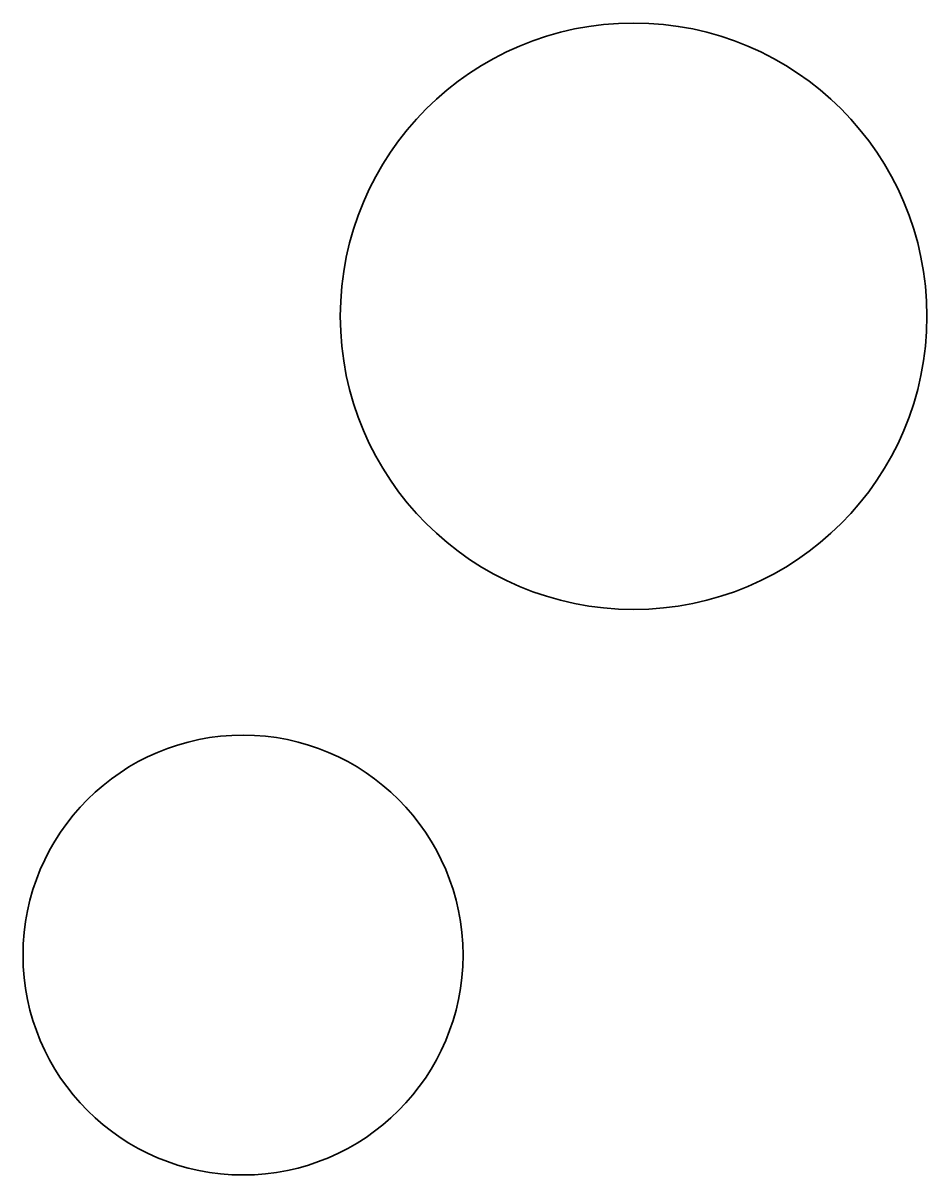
# Model space of a CAD drawing. Header units: inches. Extents: x 40.4 to 102, y -139.2 to -60.6.
import ezdxf

# ---------------------------------------------------------------- set-up
doc = ezdxf.new("R2010")
doc.units = ezdxf.units.IN
doc.header["$MEASUREMENT"] = 0
doc.layers.add('图层 1', color=7, linetype='Continuous')

msp = doc.modelspace()

# ---------------------------------------------------------------- linework, layer by layer
at = {"layer": '图层 1', "color": 250, "lineweight": 35, "true_color": 0x231f20}
for points in [[(102.021, -80.61), (102.021, -69.564), (93.067, -60.61), (82.021, -60.61), (70.975, -60.61), (62.021, -69.564), (62.021, -80.61), (62.021, -91.656), (70.975, -100.61), (82.021, -100.61), (93.067, -100.61), (102.021, -91.656), (102.021, -80.61)], [(40.386, -124.178), (40.386, -115.894), (47.102, -109.178), (55.386, -109.178), (63.67, -109.178), (70.386, -115.894), (70.386, -124.178), (70.386, -132.462), (63.67, -139.178), (55.386, -139.178), (47.102, -139.178), (40.386, -132.462), (40.386, -124.178)]]:
    msp.add_open_spline(points, degree=3, knots=[0, 0, 0, 0, 1, 1, 1, 2, 2, 2, 3, 3, 3, 4, 4, 4, 4], dxfattribs=at)

doc.saveas('drawing.dxf')
